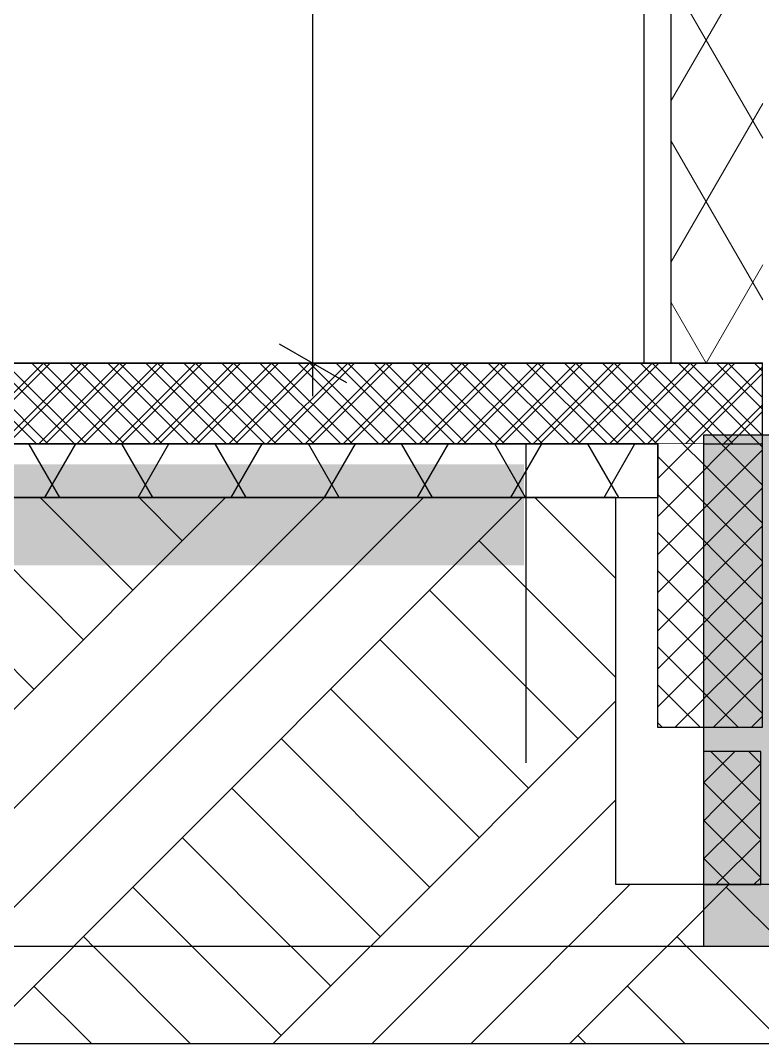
# Model space of a CAD drawing. Header units: millimetres. Extents: x -242231 to 419123, y -2399 to 525285.
# Drawn here: x -214111 to -212732, y 25203 to 27104 of the extents above; entities that cross this region are included whole.
import ezdxf

# ---------------------------------------------------------------- set-up
doc = ezdxf.new("R2010")
doc.units = ezdxf.units.MM
doc.set_wipeout_variables(frame=1)
doc.linetypes.add('Wipeout_Contour', pattern=[1000, 0, -1000])

msp = doc.modelspace()

# ---------------------------------------------------------------- hatches: boundary and pattern name
at = {"linetype": 'Continuous', "lineweight": 0}
h = msp.add_hatch(dxfattribs=at)
h.set_pattern_fill('BATT_INSULATION', color=1, style=0, pattern_type=2)
h.set_pattern_definition([(60, (-223402.72, 26467.47), (-129.9038, 75), []), (120, (-223402.72, 26467.47), (129.9038, 75), [])])
h.paths.add_polyline_path([(-212731.886, 29217.467), (-212901.886, 29217.467), (-212901.886, 26467.467), (-212731.886, 26467.467)], flags=0)

# ---------------------------------------------------------------- linework, layer by layer
at = {"linetype": 'Continuous'}
for p, q in [((-212901.886, 26467.467), (-212901.886, 29217.467)), ((-212901.886, 26467.467), (-212901.886, 29217.467)), ((-213630.559, 26503.551), (-213505.559, 26431.382)), ((-213474.309, 26467.467), (-213661.809, 26467.467)), ((-213568.059, 26406.342), (-213568.059, 26467.467)), ((-212901.886, 26467.467), (-212731.886, 26467.467)), ((-212732.166, 26317.282), (-212732.166, 26467.467)), ((-212841.547, 26334.267), (-210056.235, 26334.267)), ((-218111.428, 26317.467), (-212732.089, 26317.467)), ((-212732.303, 25790.946), (-212732.303, 26317.282)), ((-212732.303, 26317.282), (-212732.166, 26317.282)), ((-212924.427, 25745.848), (-212924.427, 25498.537)), ((-212735.407, 25745.848), (-212924.427, 25745.848)), ((-212735.407, 25498.537), (-212735.407, 25745.848)), ((-212924.427, 25498.537), (-212735.407, 25498.537)), ((-232766.233, 25203.363), (-208014.184, 25203.363))]:
    msp.add_line(p, q, dxfattribs=at)
at = {"color": 1, "linetype": 'Continuous', "lineweight": 0}
for p, q in [((-212732.166, 26381.934), (-212817.699, 26467.467)), ((-212732.166, 26452.644), (-212746.988, 26467.467)), ((-212823.591, 25790.946), (-212732.303, 25882.234)), ((-212752.881, 25790.946), (-212732.303, 25811.523)), ((-212924.427, 25675.782), (-212854.361, 25745.848)), ((-212924.427, 25605.071), (-212783.65, 25745.848)), ((-212735.407, 25582.466), (-212898.789, 25745.848)), ((-212735.407, 25653.177), (-212828.078, 25745.848)), ((-212735.407, 25723.888), (-212757.368, 25745.848)), ((-212924.427, 25534.361), (-212735.407, 25723.38)), ((-212735.407, 25511.756), (-212924.427, 25700.775)), ((-212889.54, 25498.537), (-212735.407, 25652.669)), ((-212792.899, 25498.537), (-212924.427, 25630.064)), ((-212818.829, 25498.537), (-212735.407, 25581.958)), ((-212863.61, 25498.537), (-212924.427, 25559.353)), ((-212748.118, 25498.537), (-212735.407, 25511.248))]:
    msp.add_line(p, q, dxfattribs=at)
at = {"color": 251, "linetype": 'Continuous', "lineweight": 15}
for p, q in [((-212523.671, 25218.236), (-212799.443, 25494.008)), ((-213979.58, 25203.363), (-214086.377, 25310.16)), ((-212876.494, 25203.363), (-212983.29, 25310.16)), ((-213060.341, 25203.363), (-213075.214, 25218.236))]:
    msp.add_line(p, q, dxfattribs=at)

# ---------------------------------------------------------------- wipeouts: each hides what was drawn before it
at = {"color": 254, "linetype": 'Wipeout_Contour', "lineweight": 0, "ltscale": 63601.639448}
msp.add_wipeout([(-212952.298, 26467.467), (-212951.886, 26467.467), (-212951.886, 27367.467), (-212951.886, 28667.467), (-212951.886, 29053.805), (-212952.298, 29053.939)], dxfattribs=at)
at = {"color": 254, "linetype": 'Wipeout_Contour', "lineweight": 0, "ltscale": 41605.500717}
msp.add_wipeout([(-213004.848, 27103.432), (-213034.848, 27103.432), (-213034.848, 27071.256), (-213004.848, 27071.256)], dxfattribs=at)
at = {"color": 254, "linetype": 'Wipeout_Contour', "lineweight": 0, "ltscale": 72512.077561}
msp.add_wipeout([(-213049.672, 26906.785), (-213054.464, 26907.416), (-213054.647, 26907.44), (-213054.848, 26907.467), (-213055.004, 26907.44), (-213054.848, 26907.416), (-213050.334, 26906.785)], dxfattribs=at)

# ---------------------------------------------------------------- next in the draw order: hatches: boundary and pattern name
at = {"linetype": 'Continuous', "lineweight": 0}
h = msp.add_hatch(dxfattribs=at)
h.set_pattern_fill('GRID_5X5_DIAGONAL', color=1, style=0, pattern_type=2)
h.set_pattern_definition([(45, (-223402.723, 26467.467), (-35.35534, 35.35534), []), (135, (-223402.723, 26467.467), (35.35534, 35.35534), [])])
h.paths.add_polyline_path([(-218111.428, 26317.467), (-212732.089, 26317.467), (-212732.089, 26467.467), (-218111.428, 26467.467)], flags=0)

# ---------------------------------------------------------------- next in the draw order: linework, layer by layer
at = {"linetype": 'Continuous'}
for p, q in [((-212951.886, 26467.467), (-212951.886, 29217.467)), ((-212952.298, 26467.467), (-212952.298, 29054.464)), ((-218111.428, 26467.467), (-212732.089, 26467.467)), ((-212951.886, 26467.467), (-212901.886, 26467.467))]:
    msp.add_line(p, q, dxfattribs=at)

# ---------------------------------------------------------------- next in the draw order: wipeouts: each hides what was drawn before it
at = {"color": 254, "linetype": 'Wipeout_Contour', "lineweight": 0, "ltscale": 41594.649068}
msp.add_wipeout([(-213004.848, 27071.256), (-213034.848, 27071.256), (-213034.848, 27007.467), (-213004.848, 27007.467)], dxfattribs=at)
at = {"color": 254, "linetype": 'Wipeout_Contour', "lineweight": 0, "ltscale": 62195.330918}
msp.add_wipeout([(-213040.706, 26901.609), (-213046.626, 26905.027), (-213049.672, 26906.785), (-213050.334, 26906.785), (-213047.465, 26905.027), (-213041.888, 26901.609)], dxfattribs=at)

# ---------------------------------------------------------------- next in the draw order: wipeouts: each hides what was drawn before it
at = {"color": 254, "linetype": 'Wipeout_Contour', "lineweight": 0, "ltscale": 82853.335093}
msp.add_wipeout([(-213052.978, 26906.785), (-213054.848, 26907.416), (-213055.004, 26907.44), (-213055.175, 26907.467), (-213056.818, 26907.467), (-213056.798, 26907.44), (-213056.78, 26907.416), (-213056.308, 26906.785)], dxfattribs=at)
at = {"color": 254, "linetype": 'Wipeout_Contour', "lineweight": 0, "ltscale": 41491.418196}
msp.add_wipeout([(-213035.529, 26892.643), (-213040.706, 26901.609), (-213041.888, 26901.609), (-213037.012, 26892.643)], dxfattribs=at)
at = {"color": 254, "linetype": 'Wipeout_Contour', "lineweight": 0, "ltscale": 47530.797585}
msp.add_wipeout([(-218170.911, 25384.267), (-212841.547, 25384.267), (-212841.547, 26317.467), (-218111.428, 26317.467), (-218168.692, 26317.467), (-218168.692, 26214.311), (-218170.911, 26214.311)], dxfattribs=at)

# ---------------------------------------------------------------- next in the draw order: hatches: boundary and pattern name
at = {"linetype": 'Continuous', "lineweight": 0}
for points in [[(-212841.547, 25384.267), (-210056.235, 25384.267), (-210056.235, 26334.267), (-212841.547, 26334.267)], [(-213175.599, 26091.83), (-213175.599, 26279.405), (-220178.065, 26279.405), (-220178.065, 26091.83)]]:
    msp.add_hatch(color=255, dxfattribs=at).paths.add_polyline_path(points, flags=0)

# ---------------------------------------------------------------- next in the draw order: linework, layer by layer
at = {"color": 1, "linetype": 'Continuous', "lineweight": 0}
for p, q in [((-214081.728, 26317.282), (-214231.912, 26467.467)), ((-214206.443, 26317.282), (-214056.259, 26467.467)), ((-214011.017, 26317.282), (-214161.202, 26467.467)), ((-214135.733, 26317.282), (-213985.548, 26467.467)), ((-213940.306, 26317.282), (-214090.491, 26467.467)), ((-214065.022, 26317.282), (-213914.837, 26467.467)), ((-213869.596, 26317.282), (-214019.78, 26467.467)), ((-213994.311, 26317.282), (-213844.127, 26467.467)), ((-213798.885, 26317.282), (-213949.07, 26467.467)), ((-213923.601, 26317.282), (-213773.416, 26467.467)), ((-213728.174, 26317.282), (-213878.359, 26467.467)), ((-213852.89, 26317.282), (-213702.705, 26467.467)), ((-213657.464, 26317.282), (-213807.648, 26467.467)), ((-213782.179, 26317.282), (-213631.995, 26467.467)), ((-213586.753, 26317.282), (-213736.938, 26467.467)), ((-213711.469, 26317.282), (-213561.284, 26467.467)), ((-213516.042, 26317.282), (-213666.227, 26467.467)), ((-213640.758, 26317.282), (-213490.573, 26467.467)), ((-213445.332, 26317.282), (-213595.516, 26467.467)), ((-213570.047, 26317.282), (-213419.863, 26467.467)), ((-213374.621, 26317.282), (-213524.806, 26467.467)), ((-213499.337, 26317.282), (-213349.152, 26467.467)), ((-213303.91, 26317.282), (-213454.095, 26467.467)), ((-213428.626, 26317.282), (-213278.441, 26467.467)), ((-213233.2, 26317.282), (-213383.384, 26467.467)), ((-213357.915, 26317.282), (-213207.731, 26467.467)), ((-213162.489, 26317.282), (-213312.673, 26467.467)), ((-213287.204, 26317.282), (-213137.02, 26467.467)), ((-213091.778, 26317.282), (-213241.963, 26467.467)), ((-213216.494, 26317.282), (-213066.309, 26467.467)), ((-212732.303, 26240.65), (-212959.12, 26467.467)), ((-212933.651, 26317.282), (-212783.467, 26467.467)), ((-212732.303, 26311.36), (-212888.409, 26467.467)), ((-212927.672, 26252.551), (-212732.166, 26448.057)), ((-212927.672, 26181.84), (-212732.166, 26377.346)), ((-212927.672, 26111.13), (-212732.303, 26306.498)), ((-212732.303, 26099.228), (-212927.672, 26294.597)), ((-212927.672, 26040.419), (-212732.303, 26235.788)), ((-212732.303, 26028.518), (-212927.672, 26223.886)), ((-212927.672, 25969.708), (-212732.303, 26165.077)), ((-212732.303, 25957.807), (-212927.672, 26153.175)), ((-212927.672, 25898.998), (-212732.303, 26094.366)), ((-212732.303, 25887.096), (-212927.672, 26082.465)), ((-212927.672, 25828.287), (-212732.303, 26023.655)), ((-212732.303, 25816.386), (-212927.672, 26011.754)), ((-212894.302, 25790.946), (-212732.303, 25952.945)), ((-212777.574, 25790.946), (-212927.672, 25941.043)), ((-212848.285, 25790.946), (-212927.672, 25870.333)), ((-212918.995, 25790.946), (-212927.672, 25799.622))]:
    msp.add_line(p, q, dxfattribs=at)
at = {"linetype": 'Continuous'}
for p, q in [((-212841.547, 25384.267), (-212841.547, 26334.267)), ((-217910.997, 26317.282), (-212927.672, 26317.282)), ((-212925.832, 26317.467), (-217910.377, 26317.467)), ((-213172.191, 26317.467), (-213172.191, 25724.605)), ((-212927.672, 26317.282), (-212927.672, 25790.946)), ((-212925.832, 26217.919), (-212925.832, 26317.467)), ((-217910.377, 26217.919), (-212925.832, 26217.919)), ((-213004.821, 26217.919), (-214973.22, 26217.919)), ((-213004.821, 25498.537), (-213004.821, 26217.919)), ((-212927.672, 25790.946), (-212732.303, 25790.946)), ((-212674.558, 25498.537), (-213004.821, 25498.537)), ((-218170.911, 25384.267), (-212841.547, 25384.267)), ((-212841.547, 25384.267), (-210056.235, 25384.267))]:
    msp.add_line(p, q, dxfattribs=at)
at = {"color": 251, "linetype": 'Continuous', "lineweight": 25}
for p, q in [((-214038.463, 26217.919), (-214095.937, 26317.467)), ((-214066.029, 26217.919), (-214008.555, 26317.467)), ((-213865.258, 26217.919), (-213922.732, 26317.467)), ((-213892.824, 26217.919), (-213835.35, 26317.467)), ((-213692.053, 26217.919), (-213749.527, 26317.467)), ((-213719.619, 26217.919), (-213662.145, 26317.467)), ((-213518.848, 26217.919), (-213576.322, 26317.467)), ((-213546.414, 26217.919), (-213488.94, 26317.467)), ((-213345.643, 26217.919), (-213403.117, 26317.467)), ((-213373.209, 26217.919), (-213315.735, 26317.467)), ((-213172.438, 26217.919), (-213229.912, 26317.467)), ((-213200.004, 26217.919), (-213142.53, 26317.467)), ((-212999.233, 26217.919), (-213056.707, 26317.467)), ((-213026.799, 26217.919), (-212969.325, 26317.467))]:
    msp.add_line(p, q, dxfattribs=at)
at = {"color": 251, "linetype": 'Continuous', "lineweight": 15}
for p, q in [((-214744.717, 25203.363), (-213730.162, 26217.919)), ((-214560.869, 25203.363), (-213546.314, 26217.919)), ((-214377.021, 25203.363), (-213362.466, 26217.919)), ((-213994.453, 25953.627), (-214258.745, 26217.919)), ((-214193.174, 25203.363), (-213178.618, 26217.919)), ((-213902.529, 26045.551), (-214074.897, 26217.919)), ((-213810.605, 26137.475), (-213891.049, 26217.919)), ((-213004.821, 26067.081), (-213155.658, 26217.919)), ((-214086.377, 25861.703), (-214362.149, 26137.475)), ((-213004.821, 25883.233), (-213259.062, 26137.475)), ((-213075.214, 25769.78), (-213350.986, 26045.551)), ((-213167.138, 25677.856), (-213442.91, 25953.627)), ((-213259.062, 25585.932), (-213534.834, 25861.703)), ((-213641.63, 25203.363), (-213004.821, 25840.173)), ((-213350.986, 25494.008), (-213626.758, 25769.78)), ((-213442.91, 25402.084), (-213718.681, 25677.856)), ((-213457.783, 25203.363), (-213004.821, 25656.326)), ((-213534.834, 25310.16), (-213810.605, 25585.932)), ((-213626.758, 25218.236), (-213902.529, 25494.008)), ((-213273.935, 25203.363), (-212978.761, 25498.537)), ((-213090.087, 25203.363), (-212794.914, 25498.537)), ((-213795.732, 25203.363), (-213994.453, 25402.084)), ((-212692.646, 25203.363), (-212891.367, 25402.084))]:
    msp.add_line(p, q, dxfattribs=at)

# ---------------------------------------------------------------- next in the draw order: wipeouts: each hides what was drawn before it
at = {"color": 254, "linetype": 'Wipeout_Contour', "lineweight": 0, "ltscale": 31079.292568}
msp.add_wipeout([(-213050.334, 26906.785), (-213054.848, 26907.416), (-213051.393, 26906.785)], dxfattribs=at)
at = {"color": 254, "linetype": 'Wipeout_Contour', "lineweight": 0, "ltscale": 41501.590962}
msp.add_wipeout([(-213034.848, 26887.467), (-213035.529, 26892.643), (-213037.012, 26892.643), (-213036.37, 26887.467)], dxfattribs=at)

# ---------------------------------------------------------------- next in the draw order: wipeouts: each hides what was drawn before it
at = {"color": 254, "linetype": 'Wipeout_Contour', "lineweight": 0, "ltscale": 31076.874647}
msp.add_wipeout([(-213051.393, 26906.785), (-213054.848, 26907.416), (-213052.978, 26906.785)], dxfattribs=at)
at = {"color": 254, "linetype": 'Wipeout_Contour', "lineweight": 0, "ltscale": 41501.673379}
msp.add_wipeout([(-213034.848, 26877.467), (-213034.848, 26887.467), (-213036.37, 26887.467), (-213036.37, 26877.467)], dxfattribs=at)

# ---------------------------------------------------------------- next in the draw order: wipeouts: each hides what was drawn before it
at = {"color": 254, "linetype": 'Wipeout_Contour', "lineweight": 0, "ltscale": 58886.282502}
msp.add_wipeout([(-213056.308, 26906.785), (-213056.78, 26907.416), (-213056.798, 26907.44), (-213056.818, 26907.467), (-214680.81, 26907.467), (-214681.1, 26906.785)], dxfattribs=at)
at = {"color": 254, "linetype": 'Wipeout_Contour', "lineweight": 0, "ltscale": 41497.162175}
msp.add_wipeout([(-213036.37, 26827.467), (-213034.848, 26827.467), (-213034.848, 26877.467), (-213036.37, 26877.467)], dxfattribs=at)

# ---------------------------------------------------------------- next in the draw order: wipeouts: each hides what was drawn before it
at = {"color": 254, "linetype": 'Wipeout_Contour', "lineweight": 0, "ltscale": 62187.015364}
msp.add_wipeout([(-213041.888, 26901.609), (-213047.465, 26905.027), (-213050.334, 26906.785), (-213051.393, 26906.785), (-213049.197, 26905.027), (-213044.929, 26901.609)], dxfattribs=at)
at = {"color": 254, "linetype": 'Wipeout_Contour', "lineweight": 0, "ltscale": 41485.454543}
msp.add_wipeout([(-213040.706, 26827.467), (-213036.37, 26827.467), (-213036.37, 26877.467), (-213040.706, 26877.467)], dxfattribs=at)

# ---------------------------------------------------------------- next in the draw order: wipeouts: each hides what was drawn before it
at = {"color": 254, "linetype": 'Wipeout_Contour', "lineweight": 0, "ltscale": 62172.654149}
msp.add_wipeout([(-213044.929, 26901.609), (-213049.197, 26905.027), (-213051.393, 26906.785), (-213052.978, 26906.785), (-213051.79, 26905.027), (-213049.48, 26901.609)], dxfattribs=at)

# ---------------------------------------------------------------- next in the draw order: wipeouts: each hides what was drawn before it
at = {"color": 254, "linetype": 'Wipeout_Contour', "lineweight": 0, "ltscale": 62150.378635}
msp.add_wipeout([(-213049.48, 26901.609), (-213051.79, 26905.027), (-213052.978, 26906.785), (-213056.308, 26906.785), (-213056.008, 26905.027), (-213055.425, 26901.609)], dxfattribs=at)

# ---------------------------------------------------------------- next in the draw order: wipeouts: each hides what was drawn before it
at = {"color": 254, "linetype": 'Wipeout_Contour', "lineweight": 0, "ltscale": 48530.512218}
msp.add_wipeout([(-213055.425, 26901.609), (-213056.008, 26905.027), (-213056.308, 26906.785), (-214681.1, 26906.785), (-214683.296, 26901.609)], dxfattribs=at)
at = {"color": 254, "linetype": 'Wipeout_Contour', "lineweight": 0, "ltscale": 41481.632856}
msp.add_wipeout([(-213037.012, 26892.643), (-213041.888, 26901.609), (-213044.929, 26901.609), (-213041.197, 26892.643)], dxfattribs=at)

# ---------------------------------------------------------------- next in the draw order: wipeouts: each hides what was drawn before it
at = {"color": 254, "linetype": 'Wipeout_Contour', "lineweight": 0, "ltscale": 41490.087872}
msp.add_wipeout([(-213036.37, 26887.467), (-213037.012, 26892.643), (-213041.197, 26892.643), (-213040.706, 26887.467)], dxfattribs=at)

# ---------------------------------------------------------------- next in the draw order: wipeouts: each hides what was drawn before it
at = {"color": 254, "linetype": 'Wipeout_Contour', "lineweight": 0, "ltscale": 41489.967021}
msp.add_wipeout([(-213036.37, 26877.467), (-213036.37, 26887.467), (-213040.706, 26887.467), (-213040.706, 26877.467)], dxfattribs=at)

# ---------------------------------------------------------------- next in the draw order: wipeouts: each hides what was drawn before it
at = {"color": 254, "linetype": 'Wipeout_Contour', "lineweight": 0, "ltscale": 41463.671006}
msp.add_wipeout([(-213041.197, 26892.643), (-213044.929, 26901.609), (-213049.48, 26901.609), (-213047.46, 26892.643)], dxfattribs=at)

# ---------------------------------------------------------------- next in the draw order: wipeouts: each hides what was drawn before it
at = {"color": 254, "linetype": 'Wipeout_Contour', "lineweight": 0, "ltscale": 41439.460893}
msp.add_wipeout([(-213047.46, 26892.643), (-213049.48, 26901.609), (-213055.425, 26901.609), (-213054.915, 26892.643)], dxfattribs=at)

# ---------------------------------------------------------------- next in the draw order: wipeouts: each hides what was drawn before it
at = {"color": 254, "linetype": 'Wipeout_Contour', "lineweight": 0, "ltscale": 41468.835897}
msp.add_wipeout([(-213040.706, 26887.467), (-213041.197, 26892.643), (-213047.46, 26892.643), (-213047.194, 26887.467)], dxfattribs=at)

# ---------------------------------------------------------------- next in the draw order: wipeouts: each hides what was drawn before it
at = {"color": 254, "linetype": 'Wipeout_Contour', "lineweight": 0, "ltscale": 41468.336515}
msp.add_wipeout([(-213040.706, 26877.467), (-213040.706, 26887.467), (-213047.194, 26887.467), (-213047.194, 26877.467)], dxfattribs=at)

# ---------------------------------------------------------------- next in the draw order: wipeouts: each hides what was drawn before it
at = {"color": 254, "linetype": 'Wipeout_Contour', "lineweight": 0, "ltscale": 46896.10676}
msp.add_wipeout([(-213054.915, 26892.643), (-213055.425, 26901.609), (-214683.296, 26901.609), (-214686.562, 26893.913), (-214687.21, 26892.643)], dxfattribs=at)
at = {"color": 254, "linetype": 'Wipeout_Contour', "lineweight": 0, "ltscale": 41463.821684}
msp.add_wipeout([(-213047.194, 26827.467), (-213040.706, 26827.467), (-213040.706, 26877.467), (-213047.194, 26877.467)], dxfattribs=at)

# ---------------------------------------------------------------- next in the draw order: wipeouts: each hides what was drawn before it
at = {"color": 254, "linetype": 'Wipeout_Contour', "lineweight": 0, "ltscale": 41440.991369}
msp.add_wipeout([(-213047.194, 26887.467), (-213047.46, 26892.643), (-213054.915, 26892.643), (-213054.848, 26887.467)], dxfattribs=at)

# ---------------------------------------------------------------- next in the draw order: wipeouts: each hides what was drawn before it
at = {"color": 254, "linetype": 'Wipeout_Contour', "lineweight": 0, "ltscale": 41440.074931}
msp.add_wipeout([(-213047.194, 26877.467), (-213047.194, 26887.467), (-213054.848, 26887.467), (-213054.848, 26877.467)], dxfattribs=at)

# ---------------------------------------------------------------- next in the draw order: wipeouts: each hides what was drawn before it
at = {"color": 254, "linetype": 'Wipeout_Contour', "lineweight": 0, "ltscale": 38161.792528}
msp.add_wipeout([(-213054.848, 26887.467), (-213054.915, 26892.643), (-214687.21, 26892.643), (-214689.851, 26887.467)], dxfattribs=at)
at = {"color": 254, "linetype": 'Wipeout_Contour', "lineweight": 0, "ltscale": 41435.55702}
msp.add_wipeout([(-213054.848, 26827.467), (-213047.194, 26827.467), (-213047.194, 26877.467), (-213054.848, 26877.467)], dxfattribs=at)

# ---------------------------------------------------------------- next in the draw order: wipeouts: each hides what was drawn before it
at = {"color": 254, "linetype": 'Wipeout_Contour', "lineweight": 0, "ltscale": 38152.78413}
msp.add_wipeout([(-213054.848, 26877.467), (-213054.848, 26887.467), (-214689.851, 26887.467), (-214694.954, 26877.467)], dxfattribs=at)
at = {"color": 254, "linetype": 'Wipeout_Contour', "lineweight": 0, "ltscale": 46747.627172}
msp.add_wipeout([(-213034.848, 26647.467), (-213034.848, 26827.467), (-214747.722, 26827.467), (-214745.744, 26822.663), (-214727.774, 26647.467)], dxfattribs=at)

# ---------------------------------------------------------------- next in the draw order: linework, layer by layer
at = {"linetype": 'Continuous'}
msp.add_line((-213568.059, 26467.467), (-213568.059, 29241.5), dxfattribs=at)

# ---------------------------------------------------------------- next in the draw order: wipeouts: each hides what was drawn before it
at = {"color": 254, "linetype": 'Wipeout_Contour', "lineweight": 0, "ltscale": 41494.624599}
msp.add_wipeout([(-213004.848, 26467.467), (-213004.848, 26647.467), (-213054.848, 26647.467), (-213054.848, 26467.467)], dxfattribs=at)

# ---------------------------------------------------------------- next in the draw order: linework, layer by layer
at = {"linetype": 'Continuous'}
msp.add_line((-212732.166, 26467.467), (-218111.428, 26467.467), dxfattribs=at)
at = {"color": 1, "linetype": 'Continuous', "lineweight": 0}
for p, q in [((-213021.068, 26317.282), (-213171.252, 26467.467)), ((-213145.783, 26317.282), (-212995.599, 26467.467)), ((-212950.357, 26317.282), (-213100.541, 26467.467)), ((-213075.072, 26317.282), (-212924.888, 26467.467)), ((-212732.303, 26169.939), (-213029.831, 26467.467)), ((-213004.362, 26317.282), (-212854.177, 26467.467))]:
    msp.add_line(p, q, dxfattribs=at)

# ---------------------------------------------------------------- next in the draw order: wipeouts: each hides what was drawn before it
at = {"color": 254, "linetype": 'Wipeout_Contour', "lineweight": 0, "ltscale": 41562.68627}
msp.add_wipeout([(-213004.848, 27007.467), (-213034.848, 27007.467), (-213034.848, 26647.467), (-213004.848, 26647.467)], dxfattribs=at)

doc.saveas('drawing.dxf')
